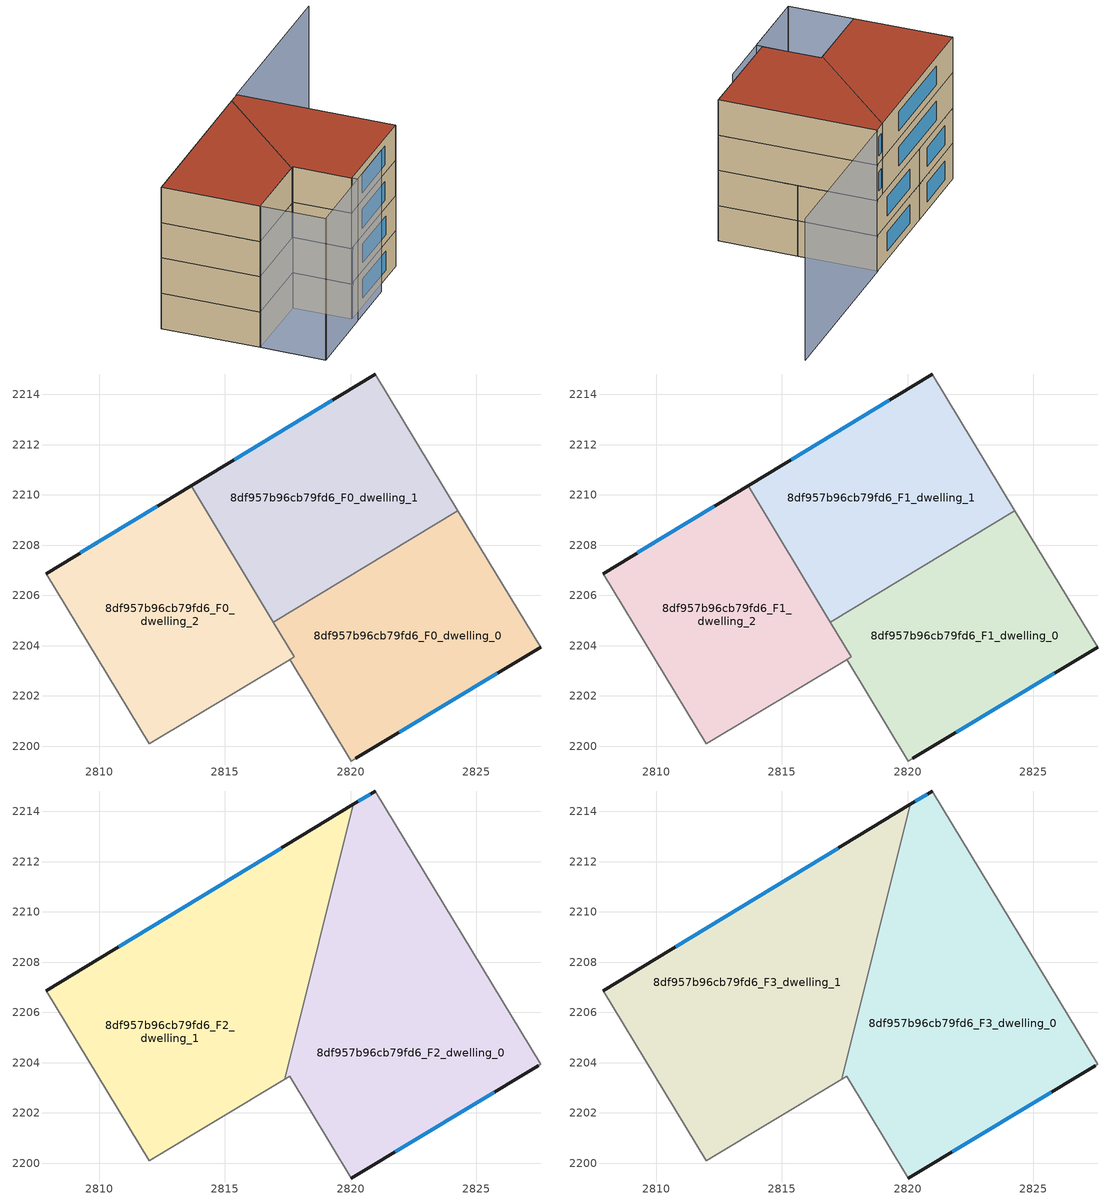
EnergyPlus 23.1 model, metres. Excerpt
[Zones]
8df957b96cb79fd6_F0_dwelling_0
 floor ground (EU_floor_Construction): 2824.27,2209.37 2827.56,2203.93 2820.21,2199.52 2820.02,2199.41 2817.58,2203.45 2817.76,2203.56 2816.93,2204.94 z0
 wall outside (EU_wall_Construction): 2820.21,2199.52 2827.56,2203.93 z0:3
 wall to 8df957b96cb79fd6_F0_dwelling_1 (EU_wall_Construction): 2824.27,2209.37 2816.93,2204.94 z0:3
 wall adiabatic (EU_wall_Construction): 2827.56,2203.93 2824.27,2209.37 / 2817.76,2203.56 2817.58,2203.45 2820.02,2199.41 2820.21,2199.52 z0:3
 wall to 8df957b96cb79fd6_F0_dwelling_2 (EU_wall_Construction): 2816.93,2204.94 2817.76,2203.56 z0:3
 window (EU_Window_Construction): 2821.93,2200.56 2825.83,2202.89 z0.7:2.3
8df957b96cb79fd6_F0_dwelling_1
 floor ground (EU_floor_Construction): 2820.98,2214.81 2824.27,2209.37 2816.93,2204.94 2813.65,2210.37 z0
 wall outside (EU_wall_Construction): 2820.98,2214.81 2813.65,2210.37 z0:3
 wall adiabatic (EU_wall_Construction): 2824.27,2209.37 2820.98,2214.81 z0:3
 wall to 8df957b96cb79fd6_F0_dwelling_2 (EU_wall_Construction): 2813.65,2210.37 2816.93,2204.94 z0:3
 window (EU_Window_Construction): 2819.26,2213.77 2815.38,2211.41 z0.7:2.3
8df957b96cb79fd6_F0_dwelling_2
 floor ground (EU_floor_Construction): 2813.65,2210.37 2817.76,2203.56 2817.57,2203.45 2811.99,2200.1 2807.9,2206.87 z0
 wall outside (EU_wall_Construction): 2813.65,2210.37 2807.9,2206.87 z0:3
 wall adiabatic (EU_wall_Construction): 2807.9,2206.87 2811.99,2200.1 2817.57,2203.45 2817.76,2203.56 z0:3
 window (EU_Window_Construction): 2812.3,2209.54 2809.25,2207.69 z0.7:2.3
8df957b96cb79fd6_F1_dwelling_0
 floor to 8df957b96cb79fd6_F0_dwelling_0 (EU_floor_Construction): 2824.27,2209.37 2827.56,2203.93 2820.21,2199.52 2820.02,2199.41 2817.58,2203.45 2817.76,2203.56 2816.93,2204.94 z3
 wall outside (EU_wall_Construction): 2820.21,2199.52 2827.56,2203.93 z3:6
 wall to 8df957b96cb79fd6_F1_dwelling_1 (EU_wall_Construction): 2824.27,2209.37 2816.93,2204.94 z3:6
 wall adiabatic (EU_wall_Construction): 2827.56,2203.93 2824.27,2209.37 / 2817.76,2203.56 2817.58,2203.45 2820.02,2199.41 2820.21,2199.52 z3:6
 wall to 8df957b96cb79fd6_F1_dwelling_2 (EU_wall_Construction): 2816.93,2204.94 2817.76,2203.56 z3:6
 window (EU_Window_Construction): 2821.93,2200.56 2825.83,2202.89 z3.7:5.3
8df957b96cb79fd6_F1_dwelling_1
 floor to 8df957b96cb79fd6_F0_dwelling_1 (EU_floor_Construction): 2820.98,2214.81 2824.27,2209.37 2816.93,2204.94 2813.65,2210.37 z3
 wall outside (EU_wall_Construction): 2820.98,2214.81 2813.65,2210.37 z3:6
 wall adiabatic (EU_wall_Construction): 2824.27,2209.37 2820.98,2214.81 z3:6
 wall to 8df957b96cb79fd6_F1_dwelling_2 (EU_wall_Construction): 2813.65,2210.37 2816.93,2204.94 z3:6
 window (EU_Window_Construction): 2819.26,2213.77 2815.38,2211.41 z3.7:5.3
8df957b96cb79fd6_F1_dwelling_2
 floor to 8df957b96cb79fd6_F0_dwelling_2 (EU_floor_Construction): 2813.65,2210.37 2817.76,2203.56 2817.57,2203.45 2811.99,2200.1 2807.9,2206.87 z3
 wall outside (EU_wall_Construction): 2813.65,2210.37 2807.9,2206.87 z3:6
 wall adiabatic (EU_wall_Construction): 2807.9,2206.87 2811.99,2200.1 2817.57,2203.45 2817.76,2203.56 z3:6
 window (EU_Window_Construction): 2812.3,2209.54 2809.25,2207.69 z3.7:5.3
8df957b96cb79fd6_F2_dwelling_0
 floor to 8df957b96cb79fd6_F1_dwelling_0 (EU_floor_Construction): 2824.27,2209.37 2827.56,2203.93 2827.47,2203.88 2820.02,2199.41 2817.58,2203.45 2817.76,2203.56 2817.53,2203.94 2817.93,2205.55 z6
 floor to 8df957b96cb79fd6_F1_dwelling_1 (EU_floor_Construction): 2820.98,2214.81 2824.27,2209.37 2817.93,2205.55 2820.1,2214.28 z6
 floor to 8df957b96cb79fd6_F1_dwelling_2 (EU_floor_Construction): 2817.53,2203.94 2817.76,2203.56 2817.58,2203.45 2817.38,2203.34 z6
 wall outside (EU_wall_Construction): 2820.98,2214.81 2820.1,2214.28 / 2820.02,2199.41 2827.47,2203.88 z6:9
 wall adiabatic (EU_wall_Construction): 2827.47,2203.88 2827.56,2203.93 2820.98,2214.81 / 2817.38,2203.34 2817.58,2203.45 2820.02,2199.41 z6:9
 wall to 8df957b96cb79fd6_F2_dwelling_1 (EU_wall_Construction): 2820.1,2214.28 2817.38,2203.34 z6:9
 window (EU_Window_Construction): 2820.78,2214.69 2820.31,2214.4 / 2821.77,2200.46 2825.72,2202.83 z6.7:8.3
8df957b96cb79fd6_F2_dwelling_1
 floor to 8df957b96cb79fd6_F1_dwelling_2 (EU_floor_Construction): 2813.65,2210.36 2817.53,2203.94 2817.38,2203.34 2811.99,2200.1 2807.9,2206.87 z6
 floor to 8df957b96cb79fd6_F1_dwelling_0 (EU_floor_Construction): 2817.93,2205.55 2817.53,2203.94 2816.93,2204.94 z6
 floor to 8df957b96cb79fd6_F1_dwelling_1 (EU_floor_Construction): 2820.1,2214.28 2817.93,2205.55 2816.93,2204.94 2813.65,2210.36 z6
 wall outside (EU_wall_Construction): 2820.1,2214.28 2807.9,2206.87 z6:9
 wall adiabatic (EU_wall_Construction): 2807.9,2206.87 2811.99,2200.1 2817.38,2203.34 z6:9
 window (EU_Window_Construction): 2817.24,2212.54 2810.76,2208.61 z6.7:8.3
8df957b96cb79fd6_F3_dwelling_0
 floor to 8df957b96cb79fd6_F2_dwelling_0 (EU_floor_Construction): 2820.98,2214.81 2827.56,2203.93 2827.47,2203.88 2820.02,2199.41 2817.58,2203.45 2817.38,2203.34 2820.1,2214.28 z9
 wall outside (EU_wall_Construction): 2820.98,2214.81 2820.1,2214.28 / 2820.02,2199.41 2827.47,2203.88 z9:12
 wall adiabatic (EU_wall_Construction): 2827.47,2203.88 2827.56,2203.93 2820.98,2214.81 / 2817.38,2203.34 2817.58,2203.45 2820.02,2199.41 z9:12
 wall to 8df957b96cb79fd6_F3_dwelling_1 (EU_wall_Construction): 2820.1,2214.28 2817.38,2203.34 z9:12
 window (EU_Window_Construction): 2820.78,2214.69 2820.31,2214.4 / 2821.77,2200.46 2825.72,2202.83 z9.7:11.3
 roof outside (EU_roof_Construction): 2827.47,2203.88 2827.56,2203.93 2820.98,2214.81 2820.1,2214.28 2817.38,2203.34 2817.58,2203.45 2820.02,2199.41 z12
8df957b96cb79fd6_F3_dwelling_1
 floor to 8df957b96cb79fd6_F2_dwelling_1 (EU_floor_Construction): 2820.1,2214.28 2817.38,2203.34 2811.99,2200.1 2807.9,2206.87 z9
 wall outside (EU_wall_Construction): 2820.1,2214.28 2807.9,2206.87 z9:12
 wall adiabatic (EU_wall_Construction): 2807.9,2206.87 2811.99,2200.1 2817.38,2203.34 z9:12
 window (EU_Window_Construction): 2817.24,2212.54 2810.76,2208.61 z9.7:11.3
 roof outside (EU_roof_Construction): 2817.38,2203.34 2820.1,2214.28 2807.9,2206.87 2811.99,2200.1 z12
shading: 2814.69,2195.63 2824.34,2201.46 / 2820.98,2214.82 2833.51,2222.4 / 2820.28,2198.99 2814.68,2195.63 / 2814.68,2195.63 2811.99,2200.1 / 2811.99,2200.1 2817.58,2203.47 / 2817.58,2203.47 2820.28,2198.99 z0:12
[Building]
EU S2 Campaign: North Axis=0; Terrain=City; Solar Distribution=FullExterior
[Site:Location]
Budapest.Ferenc.Liszt.Intl.AP: Latitude=47.437; Longitude=19.256; Time Zone=1; Elevation=185
[SizingPeriod:WeatherFileDays]
AnnualSizingPeriod: Begin Month=1; Begin Day of Month=1; End Month=12; End Day of Month=31; Day of Week for Start Day=Monday; Use Weather File Daylight Saving Period=No; Use Weather File Rain and Snow Indicators=No
[MATERIAL]
EU_InternalMass_Material: Roughness=MediumRough; Thickness=0.1; Conductivity=1; Density=1800; Specific Heat=900; Thermal Absorptance=0.9; Solar Absorptance=0.7; Visible Absorptance=0.7
[MATERIAL:NOMASS] Roughness=MediumRough; Thermal Absorptance=0.9; Solar Absorptance=0.7; Visible Absorptance=0.7
Name | Thermal Resistance
EU_wall_NoMass | 0.832559
EU_roof_NoMass | 1.39638
EU_floor_NoMass | 0.872794
[WINDOWMATERIAL:SIMPLEGLAZINGSYSTEM]
EU_Window_SimpleGlazing: UFactor=2.79869; Solar Heat Gain Coefficient=0.75; Visible Transmittance=0.75
[CONSTRUCTION]
EU_wall_Construction: EU_wall_NoMass
EU_roof_Construction: EU_roof_NoMass
EU_floor_Construction: EU_floor_NoMass
EU_Window_Construction: EU_Window_SimpleGlazing
EU_InternalMass_Construction: EU_InternalMass_Material
[ZONE] Type=1; Multiplier=1; Ceiling Height=autocalculate; Floor Area=autocalculate; Part of Total Floor Area=Yes
Name | Volume
8df957b96cb79fd6_F0_dwelling_0; 8df957b96cb79fd6_F1_dwelling_0 | 166.233
8df957b96cb79fd6_F2_dwelling_0; 8df957b96cb79fd6_F3_dwelling_0 | 244.805
8df957b96cb79fd6_F0_dwelling_1; 8df957b96cb79fd6_F1_dwelling_1 | 163.202
8df957b96cb79fd6_F2_dwelling_1; 8df957b96cb79fd6_F3_dwelling_1 | 244.798
8df957b96cb79fd6_F0_dwelling_2; 8df957b96cb79fd6_F1_dwelling_2 | 160.192
[INTERNALMASS] Construction=EU_InternalMass_Construction
Name | Zone or ZoneList | Surface Area
8df957b96cb79fd6_F0_dwelling_0_EU_InternalMass | 8df957b96cb79fd6_F0_dwelling_0 | 55.4105
8df957b96cb79fd6_F0_dwelling_1_EU_InternalMass | 8df957b96cb79fd6_F0_dwelling_1 | 54.4009
8df957b96cb79fd6_F0_dwelling_2_EU_InternalMass | 8df957b96cb79fd6_F0_dwelling_2 | 53.3986
8df957b96cb79fd6_F1_dwelling_0_EU_InternalMass | 8df957b96cb79fd6_F1_dwelling_0 | 55.4105
8df957b96cb79fd6_F1_dwelling_1_EU_InternalMass | 8df957b96cb79fd6_F1_dwelling_1 | 54.4009
8df957b96cb79fd6_F1_dwelling_2_EU_InternalMass | 8df957b96cb79fd6_F1_dwelling_2 | 53.3986
8df957b96cb79fd6_F2_dwelling_0_EU_InternalMass | 8df957b96cb79fd6_F2_dwelling_0 | 81.6016
8df957b96cb79fd6_F2_dwelling_1_EU_InternalMass | 8df957b96cb79fd6_F2_dwelling_1 | 81.5996
8df957b96cb79fd6_F3_dwelling_0_EU_InternalMass | 8df957b96cb79fd6_F3_dwelling_0 | 81.6016
8df957b96cb79fd6_F3_dwelling_1_EU_InternalMass | 8df957b96cb79fd6_F3_dwelling_1 | 81.5996
[OTHEREQUIPMENT] Fuel Type=Electricity; Design Level Calculation Method=Watts/Area; Power per Zone Floor Area=1; Fraction Latent=0; Fraction Radiant=0; Fraction Lost=0; Carbon Dioxide Generation Rate=0; EndUse Subcategory=EU_Step8_InternalGains
Name | Zone or ZoneList or Space or SpaceList | Schedule
EU_Step8_InternalGain_8df957b96cb79fd6_F0_dwelling_0_f000 | 8df957b96cb79fd6_F0_dwelling_0 | EU_Step8_GainSchedule_8df957b96cb79fd6_F0_dwelling_0_f000
EU_Step8_InternalGain_8df957b96cb79fd6_F0_dwelling_1_f000 | 8df957b96cb79fd6_F0_dwelling_1 | EU_Step8_GainSchedule_8df957b96cb79fd6_F0_dwelling_1_f000
EU_Step8_InternalGain_8df957b96cb79fd6_F0_dwelling_2_f000 | 8df957b96cb79fd6_F0_dwelling_2 | EU_Step8_GainSchedule_8df957b96cb79fd6_F0_dwelling_2_f000
EU_Step8_InternalGain_8df957b96cb79fd6_F1_dwelling_0_f000 | 8df957b96cb79fd6_F1_dwelling_0 | EU_Step8_GainSchedule_8df957b96cb79fd6_F1_dwelling_0_f000
EU_Step8_InternalGain_8df957b96cb79fd6_F1_dwelling_1_f000 | 8df957b96cb79fd6_F1_dwelling_1 | EU_Step8_GainSchedule_8df957b96cb79fd6_F1_dwelling_1_f000
EU_Step8_InternalGain_8df957b96cb79fd6_F1_dwelling_2_f000 | 8df957b96cb79fd6_F1_dwelling_2 | EU_Step8_GainSchedule_8df957b96cb79fd6_F1_dwelling_2_f000
EU_Step8_InternalGain_8df957b96cb79fd6_F2_dwelling_0_f000 | 8df957b96cb79fd6_F2_dwelling_0 | EU_Step8_GainSchedule_8df957b96cb79fd6_F2_dwelling_0_f000
EU_Step8_InternalGain_8df957b96cb79fd6_F2_dwelling_1_f000 | 8df957b96cb79fd6_F2_dwelling_1 | EU_Step8_GainSchedule_8df957b96cb79fd6_F2_dwelling_1_f000
EU_Step8_InternalGain_8df957b96cb79fd6_F3_dwelling_0_f000 | 8df957b96cb79fd6_F3_dwelling_0 | EU_Step8_GainSchedule_8df957b96cb79fd6_F3_dwelling_0_f000
EU_Step8_InternalGain_8df957b96cb79fd6_F3_dwelling_1_f000 | 8df957b96cb79fd6_F3_dwelling_1 | EU_Step8_GainSchedule_8df957b96cb79fd6_F3_dwelling_1_f000
[ZONEVENTILATION:DESIGNFLOWRATE] Schedule=EU_AlwaysOn; Design Flow Rate Calculation Method=AirChanges/Hour; Air Changes per Hour=0.475469; Ventilation Type=Natural; Fan Pressure Rise=0; Fan Total Efficiency=1; Constant Term Coefficient=1; Temperature Term Coefficient=0; Velocity Term Coefficient=0; Velocity Squared Term Coefficient=0; Minimum Indoor Temperature=-100; Maximum Indoor Temperature=100; Delta Temperature=-100; Minimum Outdoor Temperature=-100; Maximum Outdoor Temperature=100; Maximum Wind Speed=40
Name | Zone or ZoneList or Space or SpaceList
EU_ConstantAir_8df957b96cb79fd6_F0_dwelling_0 | 8df957b96cb79fd6_F0_dwelling_0
EU_ConstantAir_8df957b96cb79fd6_F0_dwelling_1 | 8df957b96cb79fd6_F0_dwelling_1
EU_ConstantAir_8df957b96cb79fd6_F0_dwelling_2 | 8df957b96cb79fd6_F0_dwelling_2
EU_ConstantAir_8df957b96cb79fd6_F1_dwelling_0 | 8df957b96cb79fd6_F1_dwelling_0
EU_ConstantAir_8df957b96cb79fd6_F1_dwelling_1 | 8df957b96cb79fd6_F1_dwelling_1
EU_ConstantAir_8df957b96cb79fd6_F1_dwelling_2 | 8df957b96cb79fd6_F1_dwelling_2
EU_ConstantAir_8df957b96cb79fd6_F2_dwelling_0 | 8df957b96cb79fd6_F2_dwelling_0
EU_ConstantAir_8df957b96cb79fd6_F2_dwelling_1 | 8df957b96cb79fd6_F2_dwelling_1
EU_ConstantAir_8df957b96cb79fd6_F3_dwelling_0 | 8df957b96cb79fd6_F3_dwelling_0
EU_ConstantAir_8df957b96cb79fd6_F3_dwelling_1 | 8df957b96cb79fd6_F3_dwelling_1
[HVACTEMPLATE:THERMOSTAT] Constant Heating Setpoint=20; Constant Cooling Setpoint=50
EU_HeatOnly_8df957b96cb79fd6_F0_dwelling_0; EU_HeatOnly_8df957b96cb79fd6_F0_dwelling_1; EU_HeatOnly_8df957b96cb79fd6_F0_dwelling_2; EU_HeatOnly_8df957b96cb79fd6_F1_dwelling_0; EU_HeatOnly_8df957b96cb79fd6_F1_dwelling_1; EU_HeatOnly_8df957b96cb79fd6_F1_dwelling_2; EU_HeatOnly_8df957b96cb79fd6_F2_dwelling_0; EU_HeatOnly_8df957b96cb79fd6_F2_dwelling_1; EU_HeatOnly_8df957b96cb79fd6_F3_dwelling_0; EU_HeatOnly_8df957b96cb79fd6_F3_dwelling_1
[HVACTEMPLATE:ZONE:IDEALLOADSAIRSYSTEM] System Availability Schedule=EU_AlwaysOn; Maximum Heating Supply Air Temperature=50; Minimum Cooling Supply Air Temperature=13; Maximum Heating Supply Air Humidity Ratio=0.0156; Minimum Cooling Supply Air Humidity Ratio=0.0077; Heating Limit=NoLimit; Cooling Limit=NoLimit; Heating Availability Schedule=EU_AlwaysOn; Cooling Availability Schedule=EU_CoolingOff; Dehumidification Control Type=ConstantSensibleHeatRatio; Cooling Sensible Heat Ratio=0.7; Dehumidification Setpoint=60; Humidification Control Type=None; Humidification Setpoint=30; Outdoor Air Method=None; Outdoor Air Flow Rate per Person=0.00944; Outdoor Air Flow Rate per Zone Floor Area=0; Outdoor Air Flow Rate per Zone=0; Demand Controlled Ventilation Type=None; Outdoor Air Economizer Type=NoEconomizer; Heat Recovery Type=None; Sensible Heat Recovery Effectiveness=0.7; Latent Heat Recovery Effectiveness=0.65
Name | Template Thermostat
8df957b96cb79fd6_F0_dwelling_0 | EU_HeatOnly_8df957b96cb79fd6_F0_dwelling_0
8df957b96cb79fd6_F0_dwelling_1 | EU_HeatOnly_8df957b96cb79fd6_F0_dwelling_1
8df957b96cb79fd6_F0_dwelling_2 | EU_HeatOnly_8df957b96cb79fd6_F0_dwelling_2
8df957b96cb79fd6_F1_dwelling_0 | EU_HeatOnly_8df957b96cb79fd6_F1_dwelling_0
8df957b96cb79fd6_F1_dwelling_1 | EU_HeatOnly_8df957b96cb79fd6_F1_dwelling_1
8df957b96cb79fd6_F1_dwelling_2 | EU_HeatOnly_8df957b96cb79fd6_F1_dwelling_2
8df957b96cb79fd6_F2_dwelling_0 | EU_HeatOnly_8df957b96cb79fd6_F2_dwelling_0
8df957b96cb79fd6_F2_dwelling_1 | EU_HeatOnly_8df957b96cb79fd6_F2_dwelling_1
8df957b96cb79fd6_F3_dwelling_0 | EU_HeatOnly_8df957b96cb79fd6_F3_dwelling_0
8df957b96cb79fd6_F3_dwelling_1 | EU_HeatOnly_8df957b96cb79fd6_F3_dwelling_1
[SIZING:ZONE] Zone Cooling Design Supply Air Temperature Input Method=SupplyAirTemperature; Zone Cooling Design Supply Air Temperature=13; Zone Heating Design Supply Air Temperature Input Method=SupplyAirTemperature; Zone Heating Design Supply Air Temperature=50; Zone Cooling Design Supply Air Humidity Ratio=0.008; Zone Heating Design Supply Air Humidity Ratio=0.008; Cooling Design Air Flow Method=DesignDay; Cooling Design Air Flow Rate=0; Cooling Minimum Air Flow per Zone Floor Area=0.000762; Cooling Minimum Air Flow=0; Cooling Minimum Air Flow Fraction=0.2; Heating Design Air Flow Method=DesignDay; Heating Design Air Flow Rate=0; Heating Maximum Air Flow per Zone Floor Area=0.002032; Heating Maximum Air Flow=0.141576; Heating Maximum Air Flow Fraction=0.3; Account for Dedicated Outdoor Air System=No; Dedicated Outdoor Air System Control Strategy=NeutralSupplyAir; Dedicated Outdoor Air Low Setpoint Temperature for Design=autosize; Dedicated Outdoor Air High Setpoint Temperature for Design=autosize; Zone Load Sizing Method=Sensible Load Only No Latent Load; Zone Latent Cooling Design Supply Air Humidity Ratio Input Method=HumidityRatioDifference; Zone Cooling Design Supply Air Humidity Ratio Difference=0.005; Zone Latent Heating Design Supply Air Humidity Ratio Input Method=HumidityRatioDifference; Zone Humidification Design Supply Air Humidity Ratio Difference=0.005
8df957b96cb79fd6_F0_dwelling_0; 8df957b96cb79fd6_F0_dwelling_1; 8df957b96cb79fd6_F0_dwelling_2; 8df957b96cb79fd6_F1_dwelling_0; 8df957b96cb79fd6_F1_dwelling_1; 8df957b96cb79fd6_F1_dwelling_2; 8df957b96cb79fd6_F2_dwelling_0; 8df957b96cb79fd6_F2_dwelling_1; 8df957b96cb79fd6_F3_dwelling_0; 8df957b96cb79fd6_F3_dwelling_1
[SCHEDULE:CONSTANT]
Name | Hourly Value
EU_AlwaysOn | 1
EU_CoolingOff | 0
[SCHEDULE:FILE] Column Number=1; Rows to Skip at Top=0; Number of Hours of Data=8760; Column Separator=Comma; Interpolate to Timestep=No; Minutes per Item=60; Adjust Schedule for Daylight Savings=Yes
Name | File
EU_Step8_GainSchedule_8df957b96cb79fd6_F0_dwelling_0_f000 | ../../schedules/8df957b96cb79fd6/8df957b96cb79fd6_F0_dwelling_0_f000_gain.csv
EU_Step8_GainSchedule_8df957b96cb79fd6_F0_dwelling_1_f000 | ../../schedules/8df957b96cb79fd6/8df957b96cb79fd6_F0_dwelling_1_f000_gain.csv
EU_Step8_GainSchedule_8df957b96cb79fd6_F0_dwelling_2_f000 | ../../schedules/8df957b96cb79fd6/8df957b96cb79fd6_F0_dwelling_2_f000_gain.csv
EU_Step8_GainSchedule_8df957b96cb79fd6_F1_dwelling_0_f000 | ../../schedules/8df957b96cb79fd6/8df957b96cb79fd6_F1_dwelling_0_f000_gain.csv
EU_Step8_GainSchedule_8df957b96cb79fd6_F1_dwelling_1_f000 | ../../schedules/8df957b96cb79fd6/8df957b96cb79fd6_F1_dwelling_1_f000_gain.csv
EU_Step8_GainSchedule_8df957b96cb79fd6_F1_dwelling_2_f000 | ../../schedules/8df957b96cb79fd6/8df957b96cb79fd6_F1_dwelling_2_f000_gain.csv
EU_Step8_GainSchedule_8df957b96cb79fd6_F2_dwelling_0_f000 | ../../schedules/8df957b96cb79fd6/8df957b96cb79fd6_F2_dwelling_0_f000_gain.csv
EU_Step8_GainSchedule_8df957b96cb79fd6_F2_dwelling_1_f000 | ../../schedules/8df957b96cb79fd6/8df957b96cb79fd6_F2_dwelling_1_f000_gain.csv
EU_Step8_GainSchedule_8df957b96cb79fd6_F3_dwelling_0_f000 | ../../schedules/8df957b96cb79fd6/8df957b96cb79fd6_F3_dwelling_0_f000_gain.csv
EU_Step8_GainSchedule_8df957b96cb79fd6_F3_dwelling_1_f000 | ../../schedules/8df957b96cb79fd6/8df957b96cb79fd6_F3_dwelling_1_f000_gain.csv
